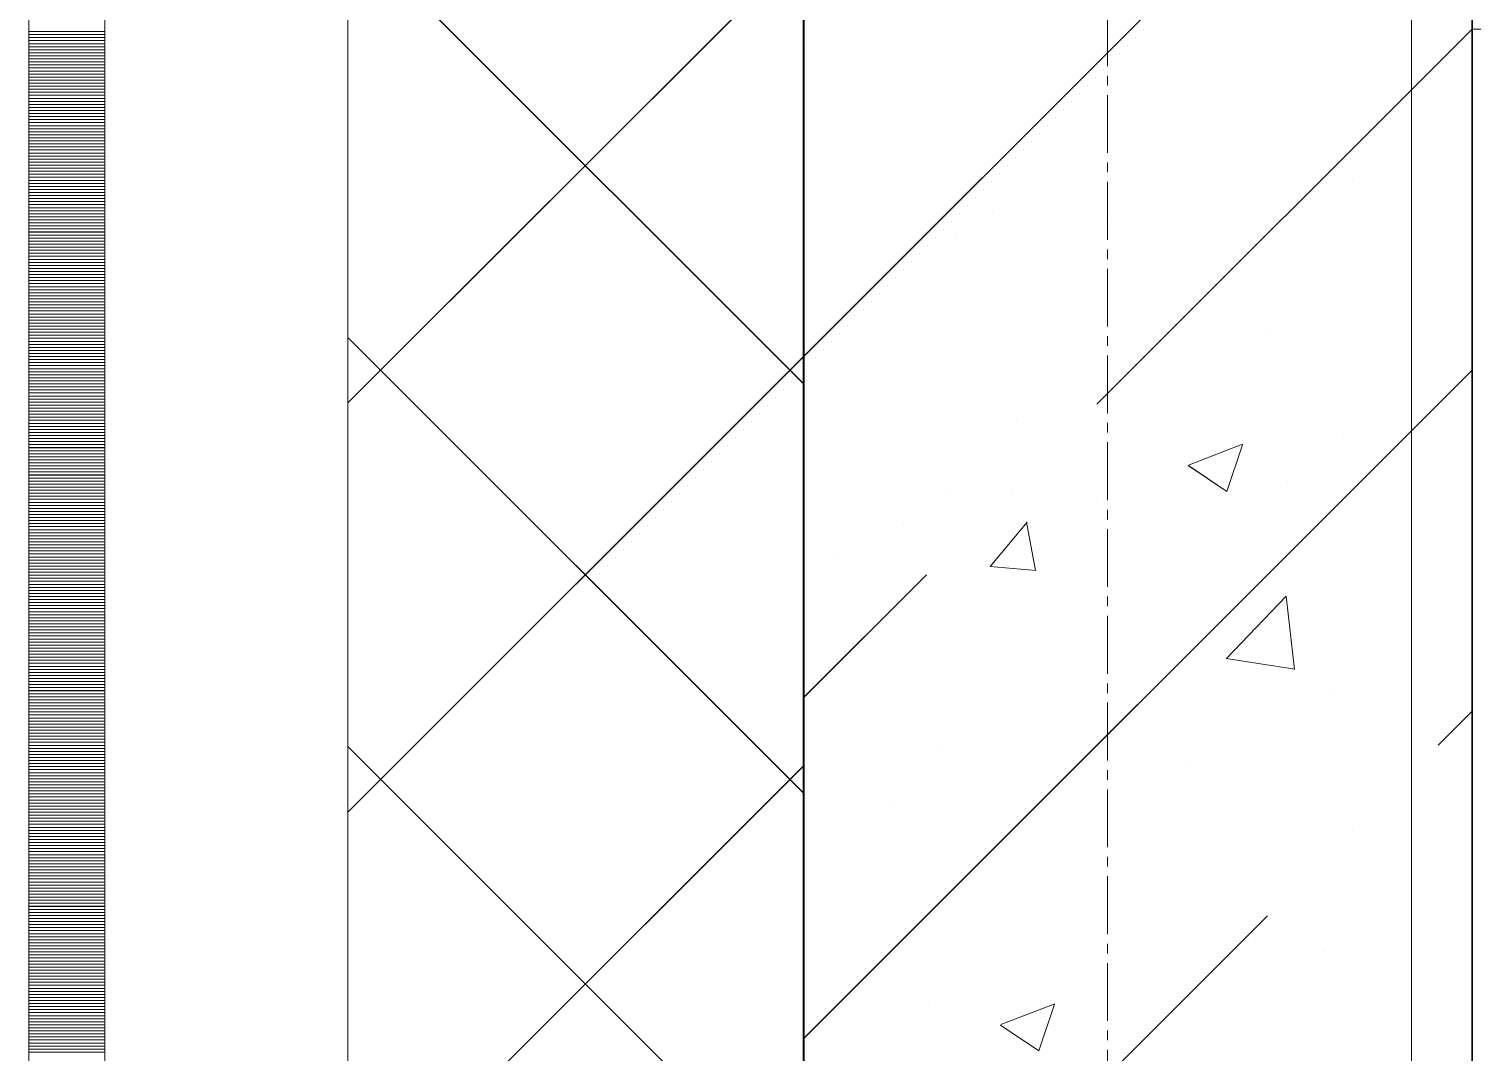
# Model space of a CAD drawing. Header units: millimetres. Extents: x 470010 to 1231400, y -134005 to 421770.
# Drawn here: x 806167.7 to 806642.7, y 145323 to 145659.9 of the extents above; entities that cross this region are included whole.
import ezdxf
from ezdxf.enums import TextEntityAlignment as Align

# ---------------------------------------------------------------- set-up
doc = ezdxf.new("R2010")
doc.units = ezdxf.units.MM
for name, pattern in [('CENTER2', [28.575, 19.05, -3.175, 3.175, -3.175]), ('DASHED', [19.05, 12.7, -6.35]), ('HIDDEN2', [4.7625, 3.175, -1.5875])]:
    doc.linetypes.add(name, pattern=pattern)
doc.layers.get('Defpoints').update_dxf_attribs({"color": 140})
doc.layers.add('АР_Делит', color=120, linetype='Continuous', lineweight=0, plot=False)
for name, color, linetype, lineweight in [('АР_Колонны', 70, 'Continuous', 30), ('АР_Стены ЖБ', 7, 'Continuous', 35), ('АР_Стены ПЕНОблок', 52, 'Continuous', 20), ('АР_Тонкая', 254, 'Continuous', 5), ('АР_Утеплитель', 31, 'Continuous', 0), ('АР_Штриховка', 8, 'Continuous', 0)]:
    doc.layers.add(name, color=color, linetype=linetype, lineweight=lineweight)
doc.layers.add('РД_Оси_100', color=7, linetype='Continuous', lineweight=0, true_color=0x525252)
doc.styles.add('style1', font='ARIALN.TTF')

# ---------------------------------------------------------------- blocks, each defined once
blk = doc.blocks.new('СОШ_2200_АР_ОСИ_М100_28.05.24')
at = {"layer": 'АР_Делит', "color": 251, "linetype": 'DASHED', "true_color": 0x636466}
blk.add_lwpolyline([(114955, 135155), (114955, -355), (93595.036, -355), (93595.036, 13855), (94145, 13855), (94145, 68320), (66055, 68320), (66055, 13857.73), (83455, 13857.73), (83455, -355), (45245, -355), (45245, 13145), (44695, 13145), (44695, 26755), (45245, 26755), (45245, 68320), (20455, 68320), (20455, 26755), (27955, 26755), (27955, 13145), (-355, 13145), (-355, 100855)], dxfattribs=at)
at = {"layer": 'РД_Оси_100', "color": 251, "linetype": 'CENTER2', "true_color": 0x636466}
blk.add_line((0, -6155), (0, 139938.679), dxfattribs=at)
blk = doc.blocks.new('A$C9108343f')
blk.add_lwpolyline([(160804.09, 248479.49), (162964.09, 248479.49), (162964.09, 249379.49), (167604.09, 249379.49), (167604.09, 249579.49), (186123.53, 249579.49), (186024.63, 244500.38), (148704.09, 244484.49), (148664.66, 245989.49), (140924.09, 246025.99), (140881.31, 249704.55), (148704.09, 249669.49), (148714.09, 259259.49)])
at = {"layer": 'АР_Колонны', "color": 18, "linetype": 'HIDDEN2', "lineweight": 25, "true_color": 0x000000}
for p, q in [((140704.09, 245329.49), (140704.09, 246529.49)), ((140924.09, 246529.49), (140924.09, 245329.49))]:
    blk.add_line(p, q, dxfattribs=at)
at = {"layer": 'АР_Колонны', "color": 18, "linetype": 'Continuous', "lineweight": 15, "true_color": 0x000000}
for p, q in [((140704.09, 246529.49), (140704.09, 245329.49)), ((140704.09, 246529.49), (140704.09, 245329.49)), ((140924.09, 245329.49), (140924.09, 246529.49)), ((140924.09, 245329.49), (140924.09, 246529.49))]:
    blk.add_line(p, q, dxfattribs=at)
at = {"layer": 'АР_Стены ЖБ', "color": 18, "linetype": 'Continuous', "lineweight": 30, "true_color": 0x000000}
for p, q in [((140704.09, 246529.49), (140704.09, 245329.49)), ((140924.09, 245329.49), (140924.09, 246529.49))]:
    blk.add_line(p, q, dxfattribs=at)
at = {"layer": 'АР_Стены ПЕНОблок', "color": 18, "linetype": 'Continuous', "lineweight": 20, "true_color": 0x000000}
for p, q in [((140704.09, 313879.49), (140704.09, 237679.49)), ((140904.09, 237679.49), (140904.09, 313879.49))]:
    blk.add_line(p, q, dxfattribs=at)
at = {"layer": 'АР_Тонкая', "color": 18, "linetype": 'Continuous', "lineweight": 5, "true_color": 0x000000}
for p, q in [((140449.09, 313879.49), (140449.09, 237679.49)), ((140474.09, 313879.49), (140474.09, 237679.49)), ((140474.09, 237679.49), (140474.09, 313879.49)), ((140554.09, 237679.49), (140554.09, 313879.49))]:
    blk.add_line(p, q, dxfattribs=at)
at = {"layer": 'АР_Утеплитель', "color": 18, "linetype": 'Continuous', "lineweight": 0, "true_color": 0x000000}
for p, q in [((140554.09, 313879.49), (140554.09, 237679.49)), ((140704.09, 237679.49), (140704.09, 313879.49))]:
    blk.add_line(p, q, dxfattribs=at)
at = {"layer": 'АР_Штриховка', "color": 18, "linetype": 'Continuous', "lineweight": 5, "true_color": 0x000000}
for p, q in [((140704.09, 245918.25), (140924.09, 246138.25)), ((140800.62, 245902.52), (140924.09, 246025.99)), ((140704.09, 245693.74), (140924.09, 245913.74)), ((140772.55, 245874.45), (140772.55, 245874.45)), ((140704.09, 245805.99), (140744.49, 245846.39)), ((140912.87, 245790.26), (140924.09, 245801.49)), ((140884.81, 245762.2), (140884.81, 245762.2)), ((140716.43, 245593.82), (140856.74, 245734.14))]:
    blk.add_line(p, q, dxfattribs=at)
at = {"layer": 'АР_Штриховка', "color": 18, "linetype": 'Continuous', "lineweight": 0, "true_color": 0x000000}
for p, q in [((140704.09, 245909.24), (140554.09, 246059.24)), ((140554.09, 245902.95), (140704.09, 246052.95)), ((140449.09, 246025.24), (140474.09, 246025.24)), ((140449.09, 246024.24), (140474.09, 246024.24)), ((140449.09, 246023.24), (140474.09, 246023.24)), ((140449.09, 246022.24), (140474.09, 246022.24)), ((140705.33, 246021.87), (140705.33, 246021.87)), ((140449.09, 246021.24), (140474.09, 246021.24)), ((140449.09, 246020.24), (140474.09, 246020.24)), ((140449.09, 246019.24), (140474.09, 246019.24)), ((140449.09, 246018.24), (140474.09, 246018.24)), ((140449.09, 246017.24), (140474.09, 246017.24)), ((140449.09, 246016.24), (140474.09, 246016.24)), ((140449.09, 246015.24), (140474.09, 246015.24)), ((140449.09, 246014.24), (140474.09, 246014.24)), ((140449.09, 246013.24), (140474.09, 246013.24)), ((140449.09, 246012.24), (140474.09, 246012.24)), ((140449.09, 246011.24), (140474.09, 246011.24)), ((140449.09, 246010.24), (140474.09, 246010.24)), ((140449.09, 246009.24), (140474.09, 246009.24)), ((140449.09, 246008.24), (140474.09, 246008.24)), ((140449.09, 246007.24), (140474.09, 246007.24)), ((140449.09, 246006.24), (140474.09, 246006.24)), ((140449.09, 246005.24), (140474.09, 246005.24)), ((140449.09, 246004.24), (140474.09, 246004.24)), ((140449.09, 246003.24), (140474.09, 246003.24)), ((140449.09, 246002.24), (140474.09, 246002.24)), ((140449.09, 246001.24), (140474.09, 246001.24)), ((140449.09, 246000.24), (140474.09, 246000.24)), ((140449.09, 245999.24), (140474.09, 245999.24)), ((140449.09, 245998.24), (140474.09, 245998.24)), ((140449.09, 245997.24), (140474.09, 245997.24)), ((140449.09, 245996.24), (140474.09, 245996.24)), ((140449.09, 245995.24), (140474.09, 245995.24)), ((140449.09, 245994.24), (140474.09, 245994.24)), ((140449.09, 245993.24), (140474.09, 245993.24)), ((140449.09, 245992.24), (140474.09, 245992.24)), ((140449.09, 245991.24), (140474.09, 245991.24)), ((140449.09, 245990.24), (140474.09, 245990.24)), ((140449.09, 245989.24), (140474.09, 245989.24)), ((140449.09, 245988.24), (140474.09, 245988.24)), ((140449.09, 245987.24), (140474.09, 245987.24)), ((140449.09, 245986.24), (140474.09, 245986.24)), ((140449.09, 245985.24), (140474.09, 245985.24)), ((140449.09, 245984.24), (140474.09, 245984.24)), ((140449.09, 245983.24), (140474.09, 245983.24)), ((140449.09, 245982.24), (140474.09, 245982.24)), ((140449.09, 245981.24), (140474.09, 245981.24)), ((140449.09, 245980.24), (140474.09, 245980.24)), ((140449.09, 245979.24), (140474.09, 245979.24)), ((140449.09, 245978.24), (140474.09, 245978.24)), ((140449.09, 245977.24), (140474.09, 245977.24)), ((140449.09, 245976.24), (140474.09, 245976.24)), ((140449.09, 245975.24), (140474.09, 245975.24)), ((140449.09, 245974.24), (140474.09, 245974.24)), ((140884.7, 245976.06), (140884.7, 245976.06)), ((140449.09, 245973.24), (140474.09, 245973.24)), ((140449.09, 245972.24), (140474.09, 245972.24)), ((140449.09, 245971.24), (140474.09, 245971.24)), ((140449.09, 245970.24), (140474.09, 245970.24)), ((140867.33, 245971.65), (140867.33, 245971.65)), ((140449.09, 245969.24), (140474.09, 245969.24)), ((140449.09, 245968.24), (140474.09, 245968.24)), ((140449.09, 245967.24), (140474.09, 245967.24)), ((140449.09, 245966.24), (140474.09, 245966.24)), ((140449.09, 245965.24), (140474.09, 245965.24)), ((140766.19, 245966.1), (140766.19, 245966.1)), ((140449.09, 245964.24), (140474.09, 245964.24)), ((140449.09, 245963.24), (140474.09, 245963.24)), ((140449.09, 245962.24), (140474.09, 245962.24)), ((140449.09, 245961.24), (140474.09, 245961.24)), ((140449.09, 245960.24), (140474.09, 245960.24)), ((140803.75, 245963.27), (140803.75, 245963.27)), ((140449.09, 245959.24), (140474.09, 245959.24)), ((140449.09, 245958.24), (140474.09, 245958.24)), ((140449.09, 245957.24), (140474.09, 245957.24)), ((140449.09, 245956.24), (140474.09, 245956.24)), ((140449.09, 245955.24), (140474.09, 245955.24)), ((140754.29, 245958.18), (140754.29, 245958.18)), ((140449.09, 245954.24), (140474.09, 245954.24)), ((140449.09, 245953.24), (140474.09, 245953.24)), ((140449.09, 245952.24), (140474.09, 245952.24)), ((140449.09, 245951.24), (140474.09, 245951.24)), ((140449.09, 245950.24), (140474.09, 245950.24)), ((140449.09, 245949.24), (140474.09, 245949.24)), ((140449.09, 245948.24), (140474.09, 245948.24)), ((140449.09, 245947.24), (140474.09, 245947.24)), ((140449.09, 245946.24), (140474.09, 245946.24)), ((140449.09, 245945.24), (140474.09, 245945.24)), ((140449.09, 245944.24), (140474.09, 245944.24)), ((140449.09, 245943.24), (140474.09, 245943.24)), ((140449.09, 245942.24), (140474.09, 245942.24)), ((140449.09, 245941.24), (140474.09, 245941.24)), ((140449.09, 245940.24), (140474.09, 245940.24)), ((140449.09, 245939.24), (140474.09, 245939.24)), ((140449.09, 245938.24), (140474.09, 245938.24)), ((140449.09, 245937.24), (140474.09, 245937.24)), ((140449.09, 245936.24), (140474.09, 245936.24)), ((140449.09, 245935.24), (140474.09, 245935.24)), ((140449.09, 245934.24), (140474.09, 245934.24)), ((140449.09, 245933.24), (140474.09, 245933.24)), ((140449.09, 245932.24), (140474.09, 245932.24)), ((140720.72, 245931.34), (140720.72, 245931.34)), ((140449.09, 245931.24), (140474.09, 245931.24)), ((140449.09, 245930.24), (140474.09, 245930.24)), ((140449.09, 245929.24), (140474.09, 245929.24)), ((140449.09, 245928.24), (140474.09, 245928.24)), ((140449.09, 245927.24), (140474.09, 245927.24)), ((140449.09, 245926.24), (140474.09, 245926.24)), ((140449.09, 245925.24), (140474.09, 245925.24)), ((140449.09, 245924.24), (140474.09, 245924.24)), ((140449.09, 245923.24), (140474.09, 245923.24)), ((140449.09, 245922.24), (140474.09, 245922.24)), ((140704.09, 245774.53), (140554.09, 245924.53)), ((140856.31, 245925.61), (140856.31, 245925.61)), ((140449.09, 245921.24), (140474.09, 245921.24)), ((140449.09, 245920.24), (140474.09, 245920.24)), ((140449.09, 245919.24), (140474.09, 245919.24)), ((140449.09, 245918.24), (140474.09, 245918.24)), ((140449.09, 245917.24), (140474.09, 245917.24)), ((140554.09, 245768.25), (140704.09, 245918.25)), ((140449.09, 245916.24), (140474.09, 245916.24)), ((140449.09, 245915.24), (140474.09, 245915.24)), ((140449.09, 245914.24), (140474.09, 245914.24)), ((140449.09, 245913.24), (140474.09, 245913.24)), ((140449.09, 245912.24), (140474.09, 245912.24)), ((140449.09, 245911.24), (140474.09, 245911.24)), ((140449.09, 245910.24), (140474.09, 245910.24)), ((140449.09, 245909.24), (140474.09, 245909.24)), ((140449.09, 245908.24), (140474.09, 245908.24)), ((140449.09, 245907.24), (140474.09, 245907.24)), ((140449.09, 245906.24), (140474.09, 245906.24)), ((140449.09, 245905.24), (140474.09, 245905.24)), ((140449.09, 245904.24), (140474.09, 245904.24)), ((140449.09, 245903.24), (140474.09, 245903.24)), ((140449.09, 245902.24), (140474.09, 245902.24)), ((140449.09, 245901.24), (140474.09, 245901.24)), ((140449.09, 245900.24), (140474.09, 245900.24)), ((140449.09, 245899.24), (140474.09, 245899.24)), ((140449.09, 245898.24), (140474.09, 245898.24)), ((140449.09, 245897.24), (140474.09, 245897.24)), ((140449.09, 245896.24), (140474.09, 245896.24)), ((140449.09, 245895.24), (140474.09, 245895.24)), ((140449.09, 245894.24), (140474.09, 245894.24)), ((140774.28, 245897.22), (140774.28, 245897.22)), ((140449.09, 245893.24), (140474.09, 245893.24)), ((140449.09, 245892.24), (140474.09, 245892.24)), ((140449.09, 245891.24), (140474.09, 245891.24)), ((140449.09, 245890.24), (140474.09, 245890.24)), ((140449.09, 245889.24), (140474.09, 245889.24)), ((140830.77, 245882.53), (140848.56, 245889.36)), ((140843.33, 245873.82), (140848.48, 245889.17)), ((140881.61, 245891.51), (140881.61, 245891.51)), ((140449.09, 245888.24), (140474.09, 245888.24)), ((140449.09, 245887.24), (140474.09, 245887.24)), ((140449.09, 245886.24), (140474.09, 245886.24)), ((140449.09, 245885.24), (140474.09, 245885.24)), ((140449.09, 245884.24), (140474.09, 245884.24)), ((140896.71, 245884.13), (140896.71, 245884.13)), ((140449.09, 245883.24), (140474.09, 245883.24)), ((140449.09, 245882.24), (140474.09, 245882.24)), ((140449.09, 245881.24), (140474.09, 245881.24)), ((140449.09, 245880.24), (140474.09, 245880.24)), ((140449.09, 245879.24), (140474.09, 245879.24)), ((140830.69, 245882.35), (140843.33, 245873.82)), ((140449.09, 245878.24), (140474.09, 245878.24)), ((140449.09, 245877.24), (140474.09, 245877.24)), ((140449.09, 245876.24), (140474.09, 245876.24)), ((140449.09, 245875.24), (140474.09, 245875.24)), ((140863.2, 245877.21), (140863.2, 245877.21)), ((140449.09, 245874.24), (140474.09, 245874.24)), ((140449.09, 245873.24), (140474.09, 245873.24)), ((140449.09, 245872.24), (140474.09, 245872.24)), ((140449.09, 245871.24), (140474.09, 245871.24)), ((140449.09, 245870.24), (140474.09, 245870.24)), ((140751.2, 245873.62), (140751.2, 245873.62)), ((140800.51, 245871.47), (140800.51, 245871.47)), ((140449.09, 245869.24), (140474.09, 245869.24)), ((140449.09, 245868.24), (140474.09, 245868.24)), ((140449.09, 245867.24), (140474.09, 245867.24)), ((140449.09, 245866.24), (140474.09, 245866.24)), ((140449.09, 245865.24), (140474.09, 245865.24)), ((140449.09, 245864.24), (140474.09, 245864.24)), ((140449.09, 245863.24), (140474.09, 245863.24)), ((140449.09, 245862.24), (140474.09, 245862.24)), ((140449.09, 245861.24), (140474.09, 245861.24)), ((140449.09, 245860.24), (140474.09, 245860.24)), ((140736.93, 245863.09), (140736.93, 245863.09)), ((140765.42, 245849.16), (140777.67, 245863.75)), ((140780.37, 245847.78), (140777.43, 245863.7)), ((140449.09, 245859.24), (140474.09, 245859.24)), ((140449.09, 245858.24), (140474.09, 245858.24)), ((140449.09, 245857.24), (140474.09, 245857.24)), ((140449.09, 245856.24), (140474.09, 245856.24)), ((140449.09, 245855.24), (140474.09, 245855.24)), ((140449.09, 245854.24), (140474.09, 245854.24)), ((140449.09, 245853.24), (140474.09, 245853.24)), ((140449.09, 245852.24), (140474.09, 245852.24)), ((140449.09, 245851.24), (140474.09, 245851.24)), ((140715.07, 245851.78), (140715.07, 245851.78)), ((140449.09, 245850.24), (140474.09, 245850.24)), ((140449.09, 245849.24), (140474.09, 245849.24)), ((140449.09, 245848.24), (140474.09, 245848.24)), ((140449.09, 245847.24), (140474.09, 245847.24)), ((140449.09, 245846.24), (140474.09, 245846.24)), ((140765.42, 245849.15), (140780.6, 245847.82)), ((140449.09, 245845.24), (140474.09, 245845.24)), ((140449.09, 245844.24), (140474.09, 245844.24)), ((140449.09, 245843.24), (140474.09, 245843.24)), ((140449.09, 245842.24), (140474.09, 245842.24)), ((140449.09, 245841.24), (140474.09, 245841.24)), ((140449.09, 245840.24), (140474.09, 245840.24)), ((140449.09, 245839.24), (140474.09, 245839.24)), ((140449.09, 245838.24), (140474.09, 245838.24)), ((140449.09, 245837.24), (140474.09, 245837.24)), ((140843.13, 245818.71), (140862.92, 245839.33)), ((140865.68, 245815.21), (140862.87, 245839.33)), ((140449.09, 245836.24), (140474.09, 245836.24)), ((140449.09, 245835.24), (140474.09, 245835.24)), ((140449.09, 245834.24), (140474.09, 245834.24)), ((140449.09, 245833.24), (140474.09, 245833.24)), ((140449.09, 245832.24), (140474.09, 245832.24)), ((140449.09, 245831.24), (140474.09, 245831.24)), ((140449.09, 245830.24), (140474.09, 245830.24)), ((140449.09, 245829.24), (140474.09, 245829.24)), ((140449.09, 245828.24), (140474.09, 245828.24)), ((140449.09, 245827.24), (140474.09, 245827.24)), ((140449.09, 245826.24), (140474.09, 245826.24)), ((140449.09, 245825.24), (140474.09, 245825.24)), ((140449.09, 245824.24), (140474.09, 245824.24)), ((140449.09, 245823.24), (140474.09, 245823.24)), ((140449.09, 245822.24), (140474.09, 245822.24)), ((140449.09, 245821.24), (140474.09, 245821.24)), ((140449.09, 245820.24), (140474.09, 245820.24)), ((140449.09, 245819.24), (140474.09, 245819.24)), ((140449.09, 245818.24), (140474.09, 245818.24)), ((140843.1, 245818.78), (140865.69, 245815.28)), ((140449.09, 245817.24), (140474.09, 245817.24)), ((140449.09, 245816.24), (140474.09, 245816.24)), ((140449.09, 245815.24), (140474.09, 245815.24)), ((140449.09, 245814.24), (140474.09, 245814.24)), ((140449.09, 245813.24), (140474.09, 245813.24)), ((140449.09, 245812.24), (140474.09, 245812.24)), ((140449.09, 245811.24), (140474.09, 245811.24)), ((140449.09, 245810.24), (140474.09, 245810.24)), ((140449.09, 245809.24), (140474.09, 245809.24)), ((140449.09, 245808.24), (140474.09, 245808.24)), ((140449.09, 245807.24), (140474.09, 245807.24)), ((140449.09, 245806.24), (140474.09, 245806.24)), ((140449.09, 245805.24), (140474.09, 245805.24)), ((140449.09, 245804.24), (140474.09, 245804.24)), ((140449.09, 245803.24), (140474.09, 245803.24)), ((140878.52, 245806.95), (140878.52, 245806.95)), ((140449.09, 245802.24), (140474.09, 245802.24)), ((140449.09, 245801.24), (140474.09, 245801.24)), ((140449.09, 245800.24), (140474.09, 245800.24)), ((140449.09, 245799.24), (140474.09, 245799.24)), ((140449.09, 245798.24), (140474.09, 245798.24)), ((140449.09, 245797.24), (140474.09, 245797.24)), ((140449.09, 245796.24), (140474.09, 245796.24)), ((140449.09, 245795.24), (140474.09, 245795.24)), ((140449.09, 245794.24), (140474.09, 245794.24)), ((140805.78, 245796.5), (140805.78, 245796.5)), ((140449.09, 245793.24), (140474.09, 245793.24)), ((140449.09, 245792.24), (140474.09, 245792.24)), ((140449.09, 245791.24), (140474.09, 245791.24)), ((140449.09, 245790.24), (140474.09, 245790.24)), ((140449.09, 245789.24), (140474.09, 245789.24)), ((140704.09, 245639.83), (140554.09, 245789.83)), ((140748.11, 245789.07), (140748.11, 245789.07)), ((140449.09, 245788.24), (140474.09, 245788.24)), ((140449.09, 245787.24), (140474.09, 245787.24)), ((140449.09, 245786.24), (140474.09, 245786.24)), ((140449.09, 245785.24), (140474.09, 245785.24)), ((140449.09, 245784.24), (140474.09, 245784.24)), ((140449.09, 245783.24), (140474.09, 245783.24)), ((140449.09, 245782.24), (140474.09, 245782.24)), ((140449.09, 245781.24), (140474.09, 245781.24)), ((140449.09, 245780.24), (140474.09, 245780.24)), ((140554.09, 245633.54), (140704.09, 245783.54)), ((140829.89, 245783.95), (140829.89, 245783.95)), ((140449.09, 245779.24), (140474.09, 245779.24)), ((140449.09, 245778.24), (140474.09, 245778.24)), ((140449.09, 245777.24), (140474.09, 245777.24)), ((140449.09, 245776.24), (140474.09, 245776.24)), ((140449.09, 245775.24), (140474.09, 245775.24)), ((140449.09, 245774.24), (140474.09, 245774.24)), ((140449.09, 245773.24), (140474.09, 245773.24)), ((140449.09, 245772.24), (140474.09, 245772.24)), ((140449.09, 245771.24), (140474.09, 245771.24)), ((140449.09, 245770.24), (140474.09, 245770.24)), ((140733.69, 245771.28), (140733.69, 245771.28)), ((140449.09, 245769.24), (140474.09, 245769.24)), ((140449.09, 245768.24), (140474.09, 245768.24)), ((140449.09, 245767.24), (140474.09, 245767.24)), ((140449.09, 245766.24), (140474.09, 245766.24)), ((140449.09, 245765.24), (140474.09, 245765.24)), ((140449.09, 245764.24), (140474.09, 245764.24)), ((140449.09, 245763.24), (140474.09, 245763.24)), ((140449.09, 245762.24), (140474.09, 245762.24)), ((140449.09, 245761.24), (140474.09, 245761.24)), ((140449.09, 245760.24), (140474.09, 245760.24)), ((140449.09, 245759.24), (140474.09, 245759.24)), ((140449.09, 245758.24), (140474.09, 245758.24)), ((140449.09, 245757.24), (140474.09, 245757.24)), ((140449.09, 245756.24), (140474.09, 245756.24)), ((140449.09, 245755.24), (140474.09, 245755.24)), ((140449.09, 245754.24), (140474.09, 245754.24)), ((140449.09, 245753.24), (140474.09, 245753.24)), ((140449.09, 245752.24), (140474.09, 245752.24)), ((140449.09, 245751.24), (140474.09, 245751.24)), ((140449.09, 245750.24), (140474.09, 245750.24)), ((140449.09, 245749.24), (140474.09, 245749.24)), ((140449.09, 245748.24), (140474.09, 245748.24)), ((140449.09, 245747.24), (140474.09, 245747.24)), ((140449.09, 245746.24), (140474.09, 245746.24)), ((140449.09, 245745.24), (140474.09, 245745.24)), ((140449.09, 245744.24), (140474.09, 245744.24)), ((140449.09, 245743.24), (140474.09, 245743.24)), ((140449.09, 245742.24), (140474.09, 245742.24)), ((140449.09, 245741.24), (140474.09, 245741.24)), ((140449.09, 245740.24), (140474.09, 245740.24)), ((140449.09, 245739.24), (140474.09, 245739.24)), ((140449.09, 245738.24), (140474.09, 245738.24)), ((140449.09, 245737.24), (140474.09, 245737.24)), ((140449.09, 245736.24), (140474.09, 245736.24)), ((140449.09, 245735.24), (140474.09, 245735.24)), ((140449.09, 245734.24), (140474.09, 245734.24)), ((140449.09, 245733.24), (140474.09, 245733.24)), ((140449.09, 245732.24), (140474.09, 245732.24)), ((140449.09, 245731.24), (140474.09, 245731.24)), ((140449.09, 245730.24), (140474.09, 245730.24)), ((140449.09, 245729.24), (140474.09, 245729.24)), ((140449.09, 245728.24), (140474.09, 245728.24)), ((140449.09, 245727.24), (140474.09, 245727.24)), ((140449.09, 245726.24), (140474.09, 245726.24)), ((140449.09, 245725.24), (140474.09, 245725.24)), ((140449.09, 245724.24), (140474.09, 245724.24)), ((140449.09, 245723.24), (140474.09, 245723.24)), ((140852.71, 245725.66), (140852.71, 245725.66)), ((140875.43, 245722.4), (140875.43, 245722.4)), ((140449.09, 245722.24), (140474.09, 245722.24)), ((140449.09, 245721.24), (140474.09, 245721.24)), ((140449.09, 245720.24), (140474.09, 245720.24)), ((140449.09, 245719.24), (140474.09, 245719.24)), ((140449.09, 245718.24), (140474.09, 245718.24)), ((140449.09, 245717.24), (140474.09, 245717.24)), ((140449.09, 245716.24), (140474.09, 245716.24)), ((140449.09, 245715.24), (140474.09, 245715.24)), ((140449.09, 245714.24), (140474.09, 245714.24)), ((140449.09, 245713.24), (140474.09, 245713.24)), ((140449.09, 245712.24), (140474.09, 245712.24)), ((140449.09, 245711.24), (140474.09, 245711.24)), ((140449.09, 245710.24), (140474.09, 245710.24)), ((140449.09, 245709.24), (140474.09, 245709.24)), ((140449.09, 245708.24), (140474.09, 245708.24)), ((140449.09, 245707.24), (140474.09, 245707.24)), ((140449.09, 245706.24), (140474.09, 245706.24)), ((140449.09, 245705.24), (140474.09, 245705.24)), ((140449.09, 245704.24), (140474.09, 245704.24)), ((140745.02, 245704.51), (140745.02, 245704.51)), ((140768.97, 245698.34), (140786.76, 245705.17)), ((140781.53, 245689.63), (140786.68, 245704.98)), ((140449.09, 245703.24), (140474.09, 245703.24)), ((140449.09, 245702.24), (140474.09, 245702.24)), ((140449.09, 245701.24), (140474.09, 245701.24)), ((140449.09, 245700.24), (140474.09, 245700.24)), ((140449.09, 245699.24), (140474.09, 245699.24)), ((140704.58, 245700.23), (140704.58, 245700.23)), ((140449.09, 245698.24), (140474.09, 245698.24)), ((140449.09, 245697.24), (140474.09, 245697.24)), ((140449.09, 245696.24), (140474.09, 245696.24)), ((140449.09, 245695.24), (140474.09, 245695.24)), ((140449.09, 245694.24), (140474.09, 245694.24)), ((140768.89, 245698.16), (140781.52, 245689.64)), ((140449.09, 245693.24), (140474.09, 245693.24)), ((140449.09, 245692.24), (140474.09, 245692.24)), ((140449.09, 245691.24), (140474.09, 245691.24)), ((140449.09, 245690.24), (140474.09, 245690.24)), ((140449.09, 245689.24), (140474.09, 245689.24))]:
    blk.add_line(p, q, dxfattribs=at)
at = {"layer": 'РД_Оси_100'}
blk.add_blockref('СОШ_2200_АР_ОСИ_М100_28.05.24', (140804.09, 223079.49), dxfattribs=at)
at = {"layer": 'Defpoints', "color": 18, "true_color": 0x000000, "style": 'style1'}
for p in [(143949.34, 316089.12), (143974.98, 281639.5), (143890.4, 273244.71), (143839.99, 264276.81), (143967.75, 254892.38), (12251.96, 104178.14), (12382.58, 96023.14)]:
    blk.add_attdef('АР-ПОМЕЩЕНИЕ:НАИМЕНОВАНИЕ', text='', height=100, dxfattribs=at).set_placement(p, align=Align.MIDDLE)
at = {"layer": 'Defpoints', "color": 18, "true_color": 0x000000, "style": 'style1', "flags": 8}
for p in [(143951.3, 279099.09), (143848.34, 269251.11), (143875.33, 260094.25), (144049.74, 250824.7), (163419.28, 238153.36), (155897.46, 237965.97), (183037.2, 237965.97), (143342.94, 237876.19)]:
    blk.add_attdef('АР-ПОМЕЩЕНИЕ:НАИМЕНОВАНИЕ', text='', height=100, dxfattribs=at).set_placement(p, align=Align.MIDDLE)

msp = doc.modelspace()

# ---------------------------------------------------------------- hatches: boundary and pattern name
h = msp.add_hatch()
h.set_pattern_fill('ANSI31', color=3, scale=333)
h.paths.add_polyline_path([(817822.706, 156413.251), (817822.706, 156633.251), (818712.706, 156633.251), (818712.706, 157213.251), (818712.706, 158463.251), (818712.706, 158793.251), (818142.704, 158793.251), (818142.704, 158993.251), (818142.704, 159018.251), (818142.708, 160493.251), (818142.709, 160913.252), (818142.71, 161403.25), (817492.706, 161403.25), (815492.706, 161403.25), (815152.698, 161403.25), (815152.705, 158893.25), (814432.706, 158893.25), (814432.706, 158113.25), (814432.706, 157813.251), (814432.706, 154913.25), (814432.706, 154413.251), (814432.706, 153513.25), (814432.706, 149823.25), (814432.706, 149520.89), (814422.706, 149510.89), (814422.706, 149303.25), (813222.703, 149303.25), (813222.703, 149523.25), (807026.355, 149523.251), (806792.706, 149289.602), (806792.706, 149514.108), (806642.706, 149364.108), (806642.706, 149303.251), (806642.706, 148813.25), (806638.097, 146163.251), (806642.706, 146163.251), (806642.706, 145623.251), (806792.706, 145623.251), (813222.706, 145623.251), (813222.706, 145903.251), (814423.268, 145903.251), (814423.268, 145582.591), (814422.706, 145582.028), (814422.706, 145403.251), (814422.706, 144123.251), (815822.706, 144123.251), (818721.706, 144123.251), (818722.706, 144123.251), (819622.706, 144123.251), (823122.706, 144123.251), (824322.706, 144123.251), (825522.706, 144123.251), (826422.706, 144123.251), (827422.706, 144123.251), (830322.706, 144123.251), (832443.315, 144123.251), (832443.315, 144413.251), (833322.706, 144413.251), (834245.277, 144413.251), (834222.706, 144390.68), (834222.706, 144123.251), (835122.706, 144123.251), (838022.706, 144123.251), (844022.706, 144123.251), (846922.706, 144123.251), (851466.776, 144123.251), (851472.706, 144129.18), (851472.706, 144563.251), (851762.706, 144563.251), (851762.706, 146914.25), (851762.706, 148713.251), (851472.706, 148713.251), (850377.706, 148713.251), (850377.706, 149213.251), (849177.706, 149213.251), (849177.706, 148713.251), (848277.706, 148713.251), (848277.706, 149213.251), (847077.706, 149213.251), (847077.706, 148713.251), (846177.706, 148713.251), (846177.706, 149213.251), (842877.706, 149213.251), (842877.706, 148713.251), (841977.706, 148713.251), (841977.706, 149213.251), (840777.706, 149213.251), (840777.706, 148713.251), (839877.706, 148713.251), (839877.706, 149213.251), (838677.706, 149213.251), (838677.706, 148713.251), (837777.706, 148713.251), (837777.706, 149213.251), (834477.706, 149213.251), (834477.706, 148713.251), (834222.706, 148713.251), (833322.706, 148713.251), (833322.706, 149213.251), (826722.706, 149213.251), (826722.706, 148993.251), (826872.706, 148993.251), (826872.706, 148843.251), (826664.184, 148843.251), (826522.706, 148701.772), (826522.706, 148233.25), (826524.424, 148233.25), (826524.424, 148113.25), (824942.706, 148113.251), (824822.706, 148113.251), (819922.706, 148113.251), (817822.706, 148113.251), (817822.706, 148313.251), (817822.706, 150513.251), (817822.706, 150713.251), (817822.706, 152013.251)])
h.paths.add_polyline_path([(816578.934, 147228.245), (816578.934, 146828.245), (815578.934, 146828.245), (815578.934, 147228.245)], flags=16)
h.paths.add_polyline_path([(828437.705, 148234.002), (827887.705, 148233.761), (827887.758, 148113.761), (828437.758, 148114.002)], flags=0)
h.paths.add_polyline_path([(826922.706, 149014.057), (827042.706, 149014.057), (827042.706, 148233.391), (827067.653, 148233.402), (827642.706, 148233.654), (827742.706, 148233.697), (827742.706, 149014.057), (827862.706, 149014.057), (827862.706, 148233.75), (828462.705, 148234.013), (828562.706, 148234.057), (828562.706, 149013.251), (828682.706, 149013.251), (828682.706, 148114.109), (828462.759, 148114.013), (828462.758, 148114.013), (827862.758, 148113.75), (827862.706, 148113.75), (827642.758, 148113.654), (827042.759, 148113.391), (827042.706, 148113.391), (826722.759, 148113.25), (826722.706, 148233.25), (826922.706, 148233.338)], flags=16)
h.paths.add_polyline_path([(827642.653, 148233.654), (827642.706, 148233.654), (827642.758, 148113.654), (827617.706, 148113.643), (827617.653, 148233.643)], flags=0)
h.paths.add_polyline_path([(818060.384, 156364.651), (818446.674, 156364.651), (818446.674, 156665.265), (818060.384, 156665.265)], flags=25)

# ---------------------------------------------------------------- linework, layer by layer
msp.add_lwpolyline([(826522.706, 148113.25), (828682.706, 148113.25), (828682.706, 149013.251), (833322.706, 149013.251), (833322.706, 149213.251), (851842.142, 149213.251), (851743.238, 144134.142), (814422.706, 144118.251), (814383.268, 145623.251), (806642.706, 145659.752), (806599.923, 149338.31), (814422.706, 149303.25), (814432.706, 158893.25)])
at = {"layer": 'АР_Колонны', "color": 18, "linetype": 'HIDDEN2', "lineweight": 25, "true_color": 0x000000}
for p, q in [((806422.706, 144963.251), (806422.706, 146163.251)), ((806642.706, 146163.251), (806642.706, 144963.251))]:
    msp.add_line(p, q, dxfattribs=at)
at = {"layer": 'АР_Колонны', "color": 18, "linetype": 'Continuous', "lineweight": 15, "true_color": 0x000000}
for p, q in [((806422.706, 146163.251), (806422.706, 144963.251)), ((806422.706, 146163.251), (806422.706, 144963.251)), ((806642.706, 144963.251), (806642.706, 146163.251)), ((806642.706, 144963.251), (806642.706, 146163.251))]:
    msp.add_line(p, q, dxfattribs=at)
at = {"layer": 'АР_Стены ЖБ', "color": 18, "linetype": 'Continuous', "lineweight": 30, "true_color": 0x000000}
for p, q in [((806422.706, 146163.251), (806422.706, 144963.251)), ((806642.706, 144963.251), (806642.706, 146163.251))]:
    msp.add_line(p, q, dxfattribs=at)
at = {"layer": 'АР_Стены ПЕНОблок', "color": 18, "linetype": 'Continuous', "lineweight": 20, "true_color": 0x000000}
for p, q in [((806422.706, 213513.251), (806422.706, 137313.251)), ((806622.706, 137313.251), (806622.706, 213513.251))]:
    msp.add_line(p, q, dxfattribs=at)
at = {"layer": 'АР_Тонкая', "color": 18, "linetype": 'Continuous', "lineweight": 5, "true_color": 0x000000}
for p, q in [((806167.706, 213513.251), (806167.706, 137313.251)), ((806192.706, 213513.251), (806192.706, 137313.251)), ((806192.706, 137313.251), (806192.706, 213513.251)), ((806272.706, 137313.251), (806272.706, 213513.251))]:
    msp.add_line(p, q, dxfattribs=at)
at = {"layer": 'АР_Утеплитель', "color": 18, "linetype": 'Continuous', "lineweight": 0, "true_color": 0x000000}
for p, q in [((806272.706, 213513.251), (806272.706, 137313.251)), ((806422.706, 137313.251), (806422.706, 213513.251))]:
    msp.add_line(p, q, dxfattribs=at)
at = {"layer": 'АР_Штриховка', "color": 18, "linetype": 'Continuous', "lineweight": 5, "true_color": 0x000000}
for p, q in [((806422.706, 145552.006), (806642.706, 145772.006)), ((806519.229, 145536.276), (806642.706, 145659.752)), ((806422.706, 145327.499), (806642.706, 145547.499)), ((806422.706, 145439.752), (806463.103, 145480.149)), ((806631.483, 145424.023), (806642.706, 145435.246)), ((806435.039, 145227.579), (806575.356, 145367.896))]:
    msp.add_line(p, q, dxfattribs=at)
at = {"layer": 'АР_Штриховка', "color": 18, "linetype": 'Continuous', "lineweight": 0, "true_color": 0x000000}
for p, q in [((806422.706, 145542.996), (806272.706, 145692.996)), ((806272.706, 145536.71), (806422.706, 145686.71)), ((806167.706, 145659), (806192.706, 145659)), ((806167.706, 145658), (806192.706, 145658)), ((806167.706, 145657), (806192.706, 145657)), ((806167.706, 145656), (806192.706, 145656)), ((806167.706, 145655), (806192.706, 145655)), ((806167.706, 145654), (806192.706, 145654)), ((806167.706, 145653), (806192.706, 145653)), ((806167.706, 145652), (806192.706, 145652)), ((806167.706, 145651), (806192.706, 145651)), ((806167.706, 145650), (806192.706, 145650)), ((806167.706, 145649), (806192.706, 145649)), ((806167.706, 145648), (806192.706, 145648)), ((806167.706, 145647), (806192.706, 145647)), ((806167.706, 145646), (806192.706, 145646)), ((806167.706, 145645), (806192.706, 145645)), ((806167.706, 145644), (806192.706, 145644)), ((806167.706, 145643), (806192.706, 145643)), ((806167.706, 145642), (806192.706, 145642)), ((806167.706, 145641), (806192.706, 145641)), ((806167.706, 145640), (806192.706, 145640)), ((806167.706, 145639), (806192.706, 145639)), ((806167.706, 145638), (806192.706, 145638)), ((806167.706, 145637), (806192.706, 145637)), ((806167.706, 145636), (806192.706, 145636)), ((806167.706, 145635), (806192.706, 145635)), ((806167.706, 145634), (806192.706, 145634)), ((806167.706, 145633), (806192.706, 145633)), ((806167.706, 145632), (806192.706, 145632)), ((806167.706, 145631), (806192.706, 145631)), ((806167.706, 145630), (806192.706, 145630)), ((806167.706, 145629), (806192.706, 145629)), ((806167.706, 145628), (806192.706, 145628)), ((806167.706, 145627), (806192.706, 145627)), ((806167.706, 145626), (806192.706, 145626)), ((806167.706, 145625), (806192.706, 145625)), ((806167.706, 145624), (806192.706, 145624)), ((806167.706, 145623), (806192.706, 145623)), ((806167.706, 145622), (806192.706, 145622)), ((806167.706, 145621), (806192.706, 145621)), ((806167.706, 145620), (806192.706, 145620)), ((806167.706, 145619), (806192.706, 145619)), ((806167.706, 145618), (806192.706, 145618)), ((806167.706, 145617), (806192.706, 145617)), ((806167.706, 145616), (806192.706, 145616)), ((806167.706, 145615), (806192.706, 145615)), ((806167.706, 145614), (806192.706, 145614)), ((806167.706, 145613), (806192.706, 145613)), ((806167.706, 145612), (806192.706, 145612)), ((806167.706, 145611), (806192.706, 145611)), ((806167.706, 145610), (806192.706, 145610)), ((806167.706, 145609), (806192.706, 145609)), ((806167.706, 145608), (806192.706, 145608)), ((806167.706, 145607), (806192.706, 145607)), ((806167.706, 145606), (806192.706, 145606)), ((806167.706, 145605), (806192.706, 145605)), ((806167.706, 145604), (806192.706, 145604)), ((806167.706, 145603), (806192.706, 145603)), ((806167.706, 145602), (806192.706, 145602)), ((806167.706, 145601), (806192.706, 145601)), ((806167.706, 145600), (806192.706, 145600)), ((806167.706, 145599), (806192.706, 145599)), ((806167.706, 145598), (806192.706, 145598)), ((806167.706, 145597), (806192.706, 145597)), ((806167.706, 145596), (806192.706, 145596)), ((806167.706, 145595), (806192.706, 145595)), ((806167.706, 145594), (806192.706, 145594)), ((806167.706, 145593), (806192.706, 145593)), ((806167.706, 145592), (806192.706, 145592)), ((806167.706, 145591), (806192.706, 145591)), ((806167.706, 145590), (806192.706, 145590)), ((806167.706, 145589), (806192.706, 145589)), ((806167.706, 145588), (806192.706, 145588)), ((806167.706, 145587), (806192.706, 145587)), ((806167.706, 145586), (806192.706, 145586)), ((806167.706, 145585), (806192.706, 145585)), ((806167.706, 145584), (806192.706, 145584)), ((806167.706, 145583), (806192.706, 145583)), ((806167.706, 145582), (806192.706, 145582)), ((806167.706, 145581), (806192.706, 145581)), ((806167.706, 145580), (806192.706, 145580)), ((806167.706, 145579), (806192.706, 145579)), ((806167.706, 145578), (806192.706, 145578)), ((806167.706, 145577), (806192.706, 145577)), ((806167.706, 145576), (806192.706, 145576)), ((806167.706, 145575), (806192.706, 145575)), ((806167.706, 145574), (806192.706, 145574)), ((806167.706, 145573), (806192.706, 145573)), ((806167.706, 145572), (806192.706, 145572)), ((806167.706, 145571), (806192.706, 145571)), ((806167.706, 145570), (806192.706, 145570)), ((806167.706, 145569), (806192.706, 145569)), ((806167.706, 145568), (806192.706, 145568)), ((806167.706, 145567), (806192.706, 145567)), ((806167.706, 145566), (806192.706, 145566)), ((806167.706, 145565), (806192.706, 145565)), ((806167.706, 145564), (806192.706, 145564)), ((806167.706, 145563), (806192.706, 145563)), ((806167.706, 145562), (806192.706, 145562)), ((806167.706, 145561), (806192.706, 145561)), ((806167.706, 145560), (806192.706, 145560)), ((806167.706, 145559), (806192.706, 145559)), ((806167.706, 145558), (806192.706, 145558)), ((806167.706, 145557), (806192.706, 145557)), ((806167.706, 145556), (806192.706, 145556)), ((806167.706, 145555), (806192.706, 145555)), ((806422.706, 145408.293), (806272.706, 145558.293)), ((806167.706, 145554), (806192.706, 145554)), ((806167.706, 145553), (806192.706, 145553)), ((806167.706, 145552), (806192.706, 145552)), ((806167.706, 145551), (806192.706, 145551)), ((806167.706, 145550), (806192.706, 145550)), ((806272.706, 145402.006), (806422.706, 145552.006)), ((806167.706, 145549), (806192.706, 145549)), ((806167.706, 145548), (806192.706, 145548)), ((806167.706, 145547), (806192.706, 145547)), ((806167.706, 145546), (806192.706, 145546)), ((806167.706, 145545), (806192.706, 145545)), ((806167.706, 145544), (806192.706, 145544)), ((806167.706, 145543), (806192.706, 145543)), ((806167.706, 145542), (806192.706, 145542)), ((806167.706, 145541), (806192.706, 145541)), ((806167.706, 145540), (806192.706, 145540)), ((806167.706, 145539), (806192.706, 145539)), ((806167.706, 145538), (806192.706, 145538)), ((806167.706, 145537), (806192.706, 145537)), ((806167.706, 145536), (806192.706, 145536)), ((806167.706, 145535), (806192.706, 145535)), ((806167.706, 145534), (806192.706, 145534)), ((806167.706, 145533), (806192.706, 145533)), ((806167.706, 145532), (806192.706, 145532)), ((806167.706, 145531), (806192.706, 145531)), ((806167.706, 145530), (806192.706, 145530)), ((806167.706, 145529), (806192.706, 145529)), ((806167.706, 145528), (806192.706, 145528)), ((806167.706, 145527), (806192.706, 145527)), ((806167.706, 145526), (806192.706, 145526)), ((806167.706, 145525), (806192.706, 145525)), ((806167.706, 145524), (806192.706, 145524)), ((806167.706, 145523), (806192.706, 145523)), ((806167.706, 145522), (806192.706, 145522)), ((806167.706, 145521), (806192.706, 145521)), ((806549.386, 145516.286), (806567.171, 145523.113)), ((806561.944, 145507.58), (806567.094, 145522.929)), ((806167.706, 145520), (806192.706, 145520)), ((806167.706, 145519), (806192.706, 145519)), ((806167.706, 145518), (806192.706, 145518)), ((806167.706, 145517), (806192.706, 145517)), ((806167.706, 145516), (806192.706, 145516)), ((806167.706, 145515), (806192.706, 145515)), ((806167.706, 145514), (806192.706, 145514)), ((806167.706, 145513), (806192.706, 145513)), ((806167.706, 145512), (806192.706, 145512)), ((806549.304, 145516.104), (806561.938, 145507.582)), ((806167.706, 145511), (806192.706, 145511)), ((806167.706, 145510), (806192.706, 145510)), ((806167.706, 145509), (806192.706, 145509)), ((806167.706, 145508), (806192.706, 145508)), ((806167.706, 145507), (806192.706, 145507)), ((806167.706, 145506), (806192.706, 145506)), ((806167.706, 145505), (806192.706, 145505)), ((806167.706, 145504), (806192.706, 145504)), ((806167.706, 145503), (806192.706, 145503)), ((806167.706, 145502), (806192.706, 145502)), ((806167.706, 145501), (806192.706, 145501)), ((806167.706, 145500), (806192.706, 145500)), ((806167.706, 145499), (806192.706, 145499)), ((806167.706, 145498), (806192.706, 145498)), ((806484.034, 145482.917), (806496.279, 145497.51)), ((806498.982, 145481.536), (806496.045, 145497.457)), ((806167.706, 145497), (806192.706, 145497)), ((806167.706, 145496), (806192.706, 145496)), ((806167.706, 145495), (806192.706, 145495)), ((806167.706, 145494), (806192.706, 145494)), ((806167.706, 145493), (806192.706, 145493)), ((806167.706, 145492), (806192.706, 145492)), ((806167.706, 145491), (806192.706, 145491)), ((806167.706, 145490), (806192.706, 145490)), ((806167.706, 145489), (806192.706, 145489)), ((806167.706, 145488), (806192.706, 145488)), ((806167.706, 145487), (806192.706, 145487)), ((806167.706, 145486), (806192.706, 145486)), ((806167.706, 145485), (806192.706, 145485)), ((806167.706, 145484), (806192.706, 145484)), ((806167.706, 145483), (806192.706, 145483)), ((806167.706, 145482), (806192.706, 145482)), ((806167.706, 145481), (806192.706, 145481)), ((806167.706, 145480), (806192.706, 145480)), ((806167.706, 145479), (806192.706, 145479)), ((806484.033, 145482.907), (806499.215, 145481.579)), ((806167.706, 145478), (806192.706, 145478)), ((806167.706, 145477), (806192.706, 145477)), ((806167.706, 145476), (806192.706, 145476)), ((806167.706, 145475), (806192.706, 145475)), ((806167.706, 145474), (806192.706, 145474)), ((806167.706, 145473), (806192.706, 145473)), ((806167.706, 145472), (806192.706, 145472)), ((806167.706, 145471), (806192.706, 145471)), ((806167.706, 145470), (806192.706, 145470)), ((806167.706, 145469), (806192.706, 145469)), ((806561.745, 145452.471), (806581.529, 145473.09)), ((806584.293, 145448.963), (806581.487, 145473.085)), ((806167.706, 145468), (806192.706, 145468)), ((806167.706, 145467), (806192.706, 145467)), ((806167.706, 145466), (806192.706, 145466)), ((806167.706, 145465), (806192.706, 145465)), ((806167.706, 145464), (806192.706, 145464)), ((806167.706, 145463), (806192.706, 145463)), ((806167.706, 145462), (806192.706, 145462)), ((806167.706, 145461), (806192.706, 145461)), ((806167.706, 145460), (806192.706, 145460)), ((806167.706, 145459), (806192.706, 145459)), ((806167.706, 145458), (806192.706, 145458)), ((806167.706, 145457), (806192.706, 145457)), ((806167.706, 145456), (806192.706, 145456)), ((806167.706, 145455), (806192.706, 145455)), ((806167.706, 145454), (806192.706, 145454)), ((806167.706, 145453), (806192.706, 145453)), ((806167.706, 145452), (806192.706, 145452)), ((806167.706, 145451), (806192.706, 145451)), ((806167.706, 145450), (806192.706, 145450)), ((806561.714, 145452.537), (806584.304, 145449.033)), ((806167.706, 145449), (806192.706, 145449)), ((806167.706, 145448), (806192.706, 145448)), ((806167.706, 145447), (806192.706, 145447)), ((806167.706, 145446), (806192.706, 145446)), ((806167.706, 145445), (806192.706, 145445)), ((806167.706, 145444), (806192.706, 145444)), ((806167.706, 145443), (806192.706, 145443)), ((806167.706, 145442), (806192.706, 145442)), ((806167.706, 145441), (806192.706, 145441)), ((806167.706, 145440), (806192.706, 145440)), ((806167.706, 145439), (806192.706, 145439)), ((806167.706, 145438), (806192.706, 145438)), ((806167.706, 145437), (806192.706, 145437)), ((806167.706, 145436), (806192.706, 145436)), ((806167.706, 145435), (806192.706, 145435)), ((806167.706, 145434), (806192.706, 145434)), ((806167.706, 145433), (806192.706, 145433)), ((806167.706, 145432), (806192.706, 145432)), ((806167.706, 145431), (806192.706, 145431)), ((806167.706, 145430), (806192.706, 145430)), ((806167.706, 145429), (806192.706, 145429)), ((806167.706, 145428), (806192.706, 145428)), ((806167.706, 145427), (806192.706, 145427)), ((806167.706, 145426), (806192.706, 145426)), ((806167.706, 145425), (806192.706, 145425)), ((806167.706, 145424), (806192.706, 145424)), ((806167.706, 145423), (806192.706, 145423)), ((806167.706, 145422), (806192.706, 145422)), ((806422.706, 145273.589), (806272.706, 145423.589)), ((806167.706, 145421), (806192.706, 145421)), ((806167.706, 145420), (806192.706, 145420)), ((806167.706, 145419), (806192.706, 145419)), ((806167.706, 145418), (806192.706, 145418)), ((806167.706, 145417), (806192.706, 145417)), ((806272.706, 145267.302), (806422.706, 145417.302)), ((806167.706, 145416), (806192.706, 145416)), ((806167.706, 145415), (806192.706, 145415)), ((806167.706, 145414), (806192.706, 145414)), ((806167.706, 145413), (806192.706, 145413)), ((806167.706, 145412), (806192.706, 145412)), ((806167.706, 145411), (806192.706, 145411)), ((806167.706, 145410), (806192.706, 145410)), ((806167.706, 145409), (806192.706, 145409)), ((806167.706, 145408), (806192.706, 145408)), ((806167.706, 145407), (806192.706, 145407)), ((806167.706, 145406), (806192.706, 145406)), ((806167.706, 145405), (806192.706, 145405)), ((806167.706, 145404), (806192.706, 145404)), ((806167.706, 145403), (806192.706, 145403)), ((806167.706, 145402), (806192.706, 145402)), ((806167.706, 145401), (806192.706, 145401)), ((806167.706, 145400), (806192.706, 145400)), ((806167.706, 145399), (806192.706, 145399)), ((806167.706, 145398), (806192.706, 145398)), ((806167.706, 145397), (806192.706, 145397)), ((806167.706, 145396), (806192.706, 145396)), ((806167.706, 145395), (806192.706, 145395)), ((806167.706, 145394), (806192.706, 145394)), ((806167.706, 145393), (806192.706, 145393)), ((806167.706, 145392), (806192.706, 145392)), ((806167.706, 145391), (806192.706, 145391)), ((806167.706, 145390), (806192.706, 145390)), ((806167.706, 145389), (806192.706, 145389)), ((806167.706, 145388), (806192.706, 145388)), ((806167.706, 145387), (806192.706, 145387)), ((806167.706, 145386), (806192.706, 145386)), ((806167.706, 145385), (806192.706, 145385)), ((806167.706, 145384), (806192.706, 145384)), ((806167.706, 145383), (806192.706, 145383)), ((806167.706, 145382), (806192.706, 145382)), ((806167.706, 145381), (806192.706, 145381)), ((806167.706, 145380), (806192.706, 145380)), ((806167.706, 145379), (806192.706, 145379)), ((806167.706, 145378), (806192.706, 145378)), ((806167.706, 145377), (806192.706, 145377)), ((806167.706, 145376), (806192.706, 145376)), ((806167.706, 145375), (806192.706, 145375)), ((806167.706, 145374), (806192.706, 145374)), ((806167.706, 145373), (806192.706, 145373)), ((806167.706, 145372), (806192.706, 145372)), ((806167.706, 145371), (806192.706, 145371)), ((806167.706, 145370), (806192.706, 145370)), ((806167.706, 145369), (806192.706, 145369)), ((806167.706, 145368), (806192.706, 145368)), ((806167.706, 145367), (806192.706, 145367)), ((806167.706, 145366), (806192.706, 145366)), ((806167.706, 145365), (806192.706, 145365)), ((806167.706, 145364), (806192.706, 145364)), ((806167.706, 145363), (806192.706, 145363)), ((806167.706, 145362), (806192.706, 145362)), ((806167.706, 145361), (806192.706, 145361)), ((806167.706, 145360), (806192.706, 145360)), ((806167.706, 145359), (806192.706, 145359)), ((806167.706, 145358), (806192.706, 145358)), ((806167.706, 145357), (806192.706, 145357)), ((806167.706, 145356), (806192.706, 145356)), ((806167.706, 145355), (806192.706, 145355)), ((806167.706, 145354), (806192.706, 145354)), ((806167.706, 145353), (806192.706, 145353)), ((806167.706, 145352), (806192.706, 145352)), ((806167.706, 145351), (806192.706, 145351)), ((806167.706, 145350), (806192.706, 145350)), ((806167.706, 145349), (806192.706, 145349)), ((806167.706, 145348), (806192.706, 145348)), ((806167.706, 145347), (806192.706, 145347)), ((806167.706, 145346), (806192.706, 145346)), ((806167.706, 145345), (806192.706, 145345)), ((806167.706, 145344), (806192.706, 145344)), ((806167.706, 145343), (806192.706, 145343)), ((806167.706, 145342), (806192.706, 145342)), ((806167.706, 145341), (806192.706, 145341)), ((806167.706, 145340), (806192.706, 145340)), ((806167.706, 145339), (806192.706, 145339)), ((806167.706, 145338), (806192.706, 145338)), ((806167.706, 145337), (806192.706, 145337)), ((806167.706, 145336), (806192.706, 145336)), ((806487.584, 145332.098), (806505.369, 145338.925)), ((806500.142, 145323.393), (806505.292, 145338.742)), ((806167.706, 145335), (806192.706, 145335)), ((806167.706, 145334), (806192.706, 145334)), ((806167.706, 145333), (806192.706, 145333)), ((806167.706, 145332), (806192.706, 145332)), ((806167.706, 145331), (806192.706, 145331)), ((806487.502, 145331.916), (806500.136, 145323.394)), ((806167.706, 145330), (806192.706, 145330)), ((806167.706, 145329), (806192.706, 145329)), ((806167.706, 145328), (806192.706, 145328)), ((806167.706, 145327), (806192.706, 145327)), ((806167.706, 145326), (806192.706, 145326)), ((806167.706, 145325), (806192.706, 145325)), ((806167.706, 145324), (806192.706, 145324)), ((806167.706, 145323), (806192.706, 145323))]:
    msp.add_line(p, q, dxfattribs=at)

# ---------------------------------------------------------------- block references
msp.add_blockref('A$C9108343f', (665718.612, -100366.242))
at = {"layer": 'РД_Оси_100'}
msp.add_blockref('СОШ_2200_АР_ОСИ_М100_28.05.24', (806522.706, 122713.251), dxfattribs=at)

doc.saveas('drawing.dxf')
